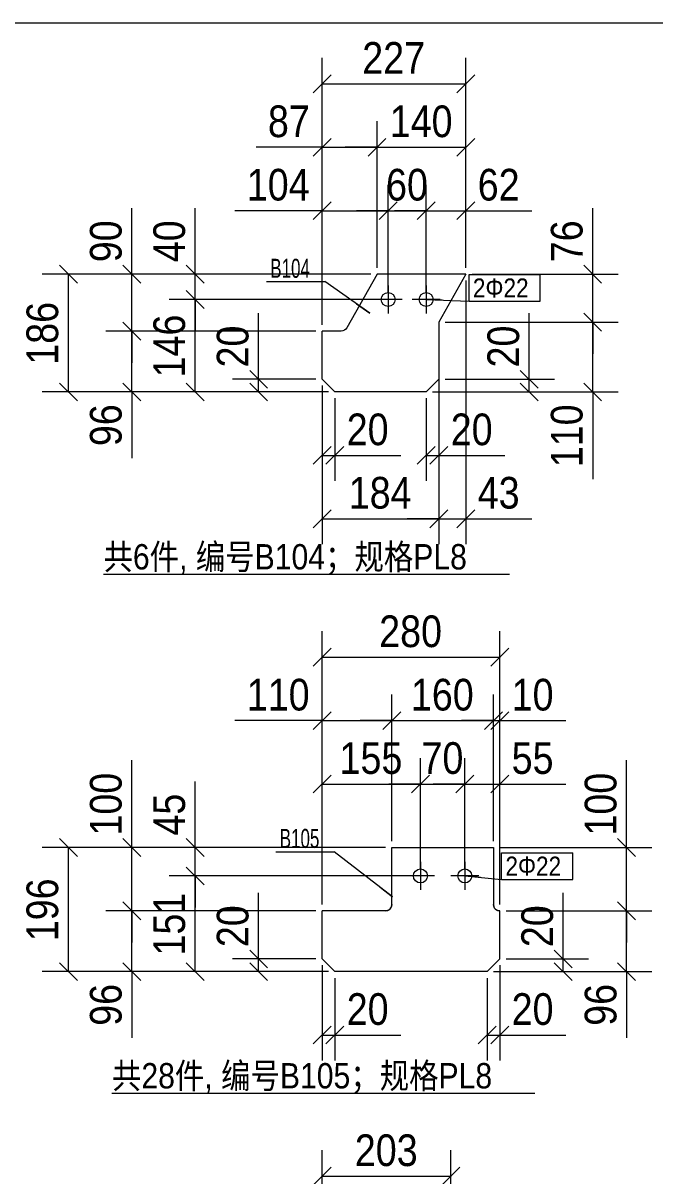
# Model space of a CAD drawing. Header units: inches. Extents: x 0 to 1938, y -2180 to 0.
# Drawn here: x 320 to 419.6, y -621.9 to -440 of the extents above; entities that cross this region are included whole.
import ezdxf

# ---------------------------------------------------------------- set-up
doc = ezdxf.new("R2010")
doc.units = ezdxf.units.IN
doc.header["$MEASUREMENT"] = 0
doc.linetypes.add('XKITLINE00', pattern=[0])
doc.linetypes.add('XKITLINE01', pattern=[4, 1, -1, 1, -1])
for name, color, linetype, lineweight in [('Bolt', 7, 'Continuous', 0), ('BoltMark', 3, 'Continuous', 0), ('DrawingSheet', 5, 'Continuous', 0), ('OtherObjectType', 1, 'Continuous', 0), ('Part', 2, 'Continuous', 0), ('PartMark', 3, 'Continuous', 0), ('Z-DIMENSIONS', 1, 'Continuous', 0)]:
    doc.layers.add(name, color=color, linetype=linetype, lineweight=lineweight)
doc.styles.add('Arial Narrow', font='ARIAL.TTF')
doc.styles.add('romsim', font='ARIAL.TTF')
doc.styles.add('宋体', font='ARIAL.TTF')

# ---------------------------------------------------------------- blocks, each defined once
blk = doc.blocks.new('*A213')
at = {"layer": 'Part', "color": 2, "linetype": 'XKITLINE00', "lineweight": 0}
for p, q in [((378.29, 385.4), (373.52, 376.91)), ((392.29, 385.4), (378.29, 385.4)), ((392.29, 385.4), (388.03, 377.83)), ((373.15, 376.54), (372.91, 376.43)), ((373.36, 376.7), (373.15, 376.54)), ((373.52, 376.91), (373.36, 376.7)), ((388.03, 377.83), (388.03, 368.8)), ((369.63, 368.8), (369.63, 376.4)), ((372.65, 376.4), (369.63, 376.4)), ((372.91, 376.43), (372.65, 376.4)), ((371.63, 366.8), (369.63, 368.8)), ((388.03, 368.8), (386.03, 366.8)), ((386.03, 366.8), (371.63, 366.8))]:
    blk.add_line(p, q, dxfattribs=at)
blk = doc.blocks.new('*A214')
at = {"layer": 'Bolt', "color": 2, "linetype": 'XKITLINE00', "lineweight": 0}
for p, q in [((380.04, 383.6), (380.04, 379.2)), ((386.04, 383.6), (386.04, 379.2)), ((382.24, 381.4), (377.84, 381.4)), ((388.24, 381.4), (383.84, 381.4))]:
    blk.add_line(p, q, dxfattribs=at)
for centre in [(380.04, 381.4), (386.04, 381.4)]:
    blk.add_circle(centre, 1.1, dxfattribs=at)
blk = doc.blocks.new('*A215')
at = {"layer": 'Part', "color": 2, "linetype": 'XKITLINE00', "lineweight": 0}
for p, q in [((380.63, 285.95), (380.63, 294.95)), ((380.63, 294.95), (396.63, 294.95)), ((396.63, 294.95), (396.63, 285.95)), ((380.63, 285.95), (380.58, 285.64)), ((396.68, 285.64), (396.63, 285.95)), ((369.63, 277.35), (369.63, 284.95)), ((379.63, 284.95), (369.63, 284.95)), ((379.94, 285), (379.63, 284.95)), ((397.63, 284.95), (397.32, 285)), ((397.63, 277.35), (397.63, 284.95)), ((371.63, 275.35), (369.63, 277.35)), ((397.63, 277.35), (395.63, 275.35)), ((395.63, 275.35), (371.63, 275.35))]:
    blk.add_line(p, q, dxfattribs=at)
at = {"layer": 'Part', "color": 6, "linetype": 'XKITLINE01', "lineweight": 0}
for p, q in [((380.58, 285.64), (380.63, 285.95)), ((396.63, 285.95), (396.68, 285.64)), ((379.63, 284.95), (379.94, 285)), ((397.32, 285), (397.63, 284.95))]:
    blk.add_line(p, q, dxfattribs=at)
at = {"layer": 'Part', "color": 2, "linetype": 'XKITLINE00', "lineweight": 0}
for centre, start, end in [((379.63, 285.95), 288, 342), ((397.63, 285.95), 198, 252)]:
    blk.add_arc(centre, 1, start, end, dxfattribs=at)
at = {"layer": 'Part', "color": 6, "linetype": 'XKITLINE01', "lineweight": 0}
for centre, start, end in [((379.63, 285.95), 288, 342), ((397.63, 285.95), 198, 252)]:
    blk.add_arc(centre, 1, start, end, dxfattribs=at)
blk = doc.blocks.new('*A216')
at = {"layer": 'Bolt', "color": 2, "linetype": 'XKITLINE00', "lineweight": 0}
for p, q in [((385.13, 292.65), (385.13, 288.25)), ((392.13, 292.65), (392.13, 288.25)), ((387.33, 290.45), (382.93, 290.45)), ((394.33, 290.45), (389.93, 290.45))]:
    blk.add_line(p, q, dxfattribs=at)
for centre in [(385.13, 290.45), (392.13, 290.45)]:
    blk.add_circle(centre, 1.1, dxfattribs=at)
blk = doc.blocks.new('*A237')
at = {"layer": 'DrawingSheet', "color": 5, "linetype": 'XKITLINE00', "lineweight": 0}
blk.add_line((635, 425), (5, 425), dxfattribs=at)
blk = doc.blocks.new('*A471')
at = {"layer": 'OtherObjectType', "color": 6, "linetype": 'XKITLINE00', "lineweight": 0}
blk.add_line((335.17, 338.05), (399.15, 338.05), dxfattribs=at)
at = {"layer": 'OtherObjectType', "color": 3, "style": '宋体', "width": 0.85}
blk.add_text('共6件, 编号B104；规格PL8', height=4, dxfattribs=at).set_placement((335.17, 338.8))
blk = doc.blocks.new('*A472')
at = {"layer": 'Z-DIMENSIONS', "color": 4, "linetype": 'XKITLINE00', "lineweight": 0}
for p, q in [((388.03, 367.8), (388.03, 352.8)), ((386.03, 365.8), (386.03, 352.8)), ((387.45, 358.21), (384.62, 355.39)), ((386.03, 356.8), (388.03, 356.8)), ((389.45, 358.21), (386.62, 355.39)), ((388.03, 356.8), (398.45, 356.8)), ((388.03, 356.8), (398.45, 356.8))]:
    blk.add_line(p, q, dxfattribs=at)
at = {"layer": 'Z-DIMENSIONS', "color": 7}
for p in [(386.03, 356.8), (388.03, 356.8)]:
    blk.add_point(p, dxfattribs=at)
at = {"layer": 'Z-DIMENSIONS', "color": 7, "style": 'Arial Narrow', "width": 0.85}
blk.add_text('20', height=5, dxfattribs=at).set_placement((389.91, 358.4))
blk = doc.blocks.new('*A473')
at = {"layer": 'Z-DIMENSIONS', "color": 4, "linetype": 'XKITLINE00', "lineweight": 0}
for p, q in [((369.63, 367.8), (369.63, 352.8)), ((371.63, 365.8), (371.63, 352.8)), ((371.05, 358.21), (368.22, 355.39)), ((369.63, 356.8), (371.63, 356.8)), ((373.05, 358.21), (370.22, 355.39)), ((371.63, 356.8), (382.05, 356.8)), ((371.63, 356.8), (382.05, 356.8))]:
    blk.add_line(p, q, dxfattribs=at)
at = {"layer": 'Z-DIMENSIONS', "color": 7}
for p in [(369.63, 356.8), (371.63, 356.8)]:
    blk.add_point(p, dxfattribs=at)
at = {"layer": 'Z-DIMENSIONS', "color": 7, "style": 'Arial Narrow', "width": 0.85}
blk.add_text('20', height=5, dxfattribs=at).set_placement((373.51, 358.4))
blk = doc.blocks.new('*A474')
at = {"layer": 'Z-DIMENSIONS', "color": 4, "linetype": 'XKITLINE00', "lineweight": 0}
for p, q in [((359.63, 368.8), (359.63, 379.22)), ((359.63, 368.8), (359.63, 379.22)), ((358.22, 370.21), (361.05, 367.39)), ((368.63, 368.8), (355.53, 368.8)), ((358.22, 368.21), (361.05, 365.39)), ((359.63, 366.8), (359.63, 368.8)), ((370.63, 366.8), (355.53, 366.8))]:
    blk.add_line(p, q, dxfattribs=at)
at = {"layer": 'Z-DIMENSIONS', "color": 7}
for p in [(359.63, 368.8), (359.63, 366.8)]:
    blk.add_point(p, dxfattribs=at)
at = {"layer": 'Z-DIMENSIONS', "color": 7, "style": 'Arial Narrow', "width": 0.85}
blk.add_text('20', height=5, rotation=90.0002, dxfattribs=at).set_placement((358.03, 370.67))
blk = doc.blocks.new('*A475')
at = {"layer": 'Z-DIMENSIONS', "color": 4, "linetype": 'XKITLINE00', "lineweight": 0}
for p, q in [((402.29, 368.8), (402.29, 379.22)), ((402.29, 368.8), (402.29, 379.22)), ((400.87, 370.21), (403.7, 367.39)), ((389.03, 368.8), (406.29, 368.8)), ((400.87, 368.21), (403.7, 365.39)), ((402.29, 366.8), (402.29, 368.8)), ((387.03, 366.8), (406.29, 366.8))]:
    blk.add_line(p, q, dxfattribs=at)
at = {"layer": 'Z-DIMENSIONS', "color": 7}
for p in [(402.29, 368.8), (402.29, 366.8)]:
    blk.add_point(p, dxfattribs=at)
at = {"layer": 'Z-DIMENSIONS', "color": 7, "style": 'Arial Narrow', "width": 0.85}
blk.add_text('20', height=5, rotation=90.0002, dxfattribs=at).set_placement((400.69, 370.67))
blk = doc.blocks.new('*A476')
at = {"layer": 'Z-DIMENSIONS', "color": 4, "linetype": 'XKITLINE00', "lineweight": 0}
for p, q in [((386.04, 382.4), (386.04, 399.5)), ((392.29, 386.4), (392.29, 399.5)), ((387.45, 396.81), (384.63, 393.99)), ((393.7, 396.81), (390.87, 393.99)), ((386.04, 395.4), (381.04, 395.4)), ((386.04, 395.4), (392.29, 395.4)), ((392.29, 395.4), (402.7, 395.4)), ((392.29, 395.4), (402.7, 395.4))]:
    blk.add_line(p, q, dxfattribs=at)
at = {"layer": 'Z-DIMENSIONS', "color": 7}
for p in [(386.04, 395.4), (392.29, 395.4)]:
    blk.add_point(p, dxfattribs=at)
at = {"layer": 'Z-DIMENSIONS', "color": 7, "style": 'Arial Narrow', "width": 0.85}
blk.add_text('62', height=5, dxfattribs=at).set_placement((394.16, 397))
blk = doc.blocks.new('*A477')
at = {"layer": 'Z-DIMENSIONS', "color": 4, "linetype": 'XKITLINE00', "lineweight": 0}
for p, q in [((380.04, 382.4), (380.04, 399.5)), ((386.04, 382.4), (386.04, 399.5)), ((381.45, 396.81), (378.63, 393.99)), ((387.45, 396.81), (384.63, 393.99)), ((380.04, 395.4), (375.04, 395.4)), ((380.04, 395.4), (386.04, 395.4)), ((386.04, 395.4), (391.04, 395.4))]:
    blk.add_line(p, q, dxfattribs=at)
at = {"layer": 'Z-DIMENSIONS', "color": 7}
for p in [(380.04, 395.4), (386.04, 395.4)]:
    blk.add_point(p, dxfattribs=at)
at = {"layer": 'Z-DIMENSIONS', "color": 7, "style": 'Arial Narrow', "width": 0.85}
blk.add_text('60', height=5, dxfattribs=at).set_placement((379.71, 397))
blk = doc.blocks.new('*A478')
at = {"layer": 'Z-DIMENSIONS', "color": 4, "linetype": 'XKITLINE00', "lineweight": 0}
for p, q in [((369.63, 377.4), (369.63, 399.5)), ((380.04, 382.4), (380.04, 399.5)), ((371.05, 396.81), (368.22, 393.99)), ((381.45, 396.81), (378.63, 393.99)), ((369.63, 395.4), (355.89, 395.4)), ((369.63, 395.4), (355.89, 395.4)), ((369.63, 395.4), (380.04, 395.4)), ((380.04, 395.4), (385.04, 395.4))]:
    blk.add_line(p, q, dxfattribs=at)
at = {"layer": 'Z-DIMENSIONS', "color": 7}
for p in [(369.63, 395.4), (380.04, 395.4)]:
    blk.add_point(p, dxfattribs=at)
at = {"layer": 'Z-DIMENSIONS', "color": 7, "style": 'Arial Narrow', "width": 0.85}
blk.add_text('104', height=5, dxfattribs=at).set_placement((357.76, 397))
blk = doc.blocks.new('*A479')
at = {"layer": 'Z-DIMENSIONS', "color": 4, "linetype": 'XKITLINE00', "lineweight": 0}
for p, q in [((349.63, 385.4), (349.63, 395.82)), ((349.63, 385.4), (349.63, 395.82)), ((348.22, 386.81), (351.05, 383.99)), ((377.29, 385.4), (345.53, 385.4)), ((349.63, 381.4), (349.63, 385.4)), ((348.22, 382.81), (351.05, 379.99)), ((379.04, 381.4), (345.53, 381.4)), ((349.63, 381.4), (349.63, 376.4))]:
    blk.add_line(p, q, dxfattribs=at)
at = {"layer": 'Z-DIMENSIONS', "color": 7}
for p in [(349.63, 385.4), (349.63, 381.4)]:
    blk.add_point(p, dxfattribs=at)
at = {"layer": 'Z-DIMENSIONS', "color": 7, "style": 'Arial Narrow', "width": 0.85}
blk.add_text('40', height=5, rotation=90.0002, dxfattribs=at).set_placement((348.03, 387.27))
blk = doc.blocks.new('*A480')
at = {"layer": 'Z-DIMENSIONS', "color": 4, "linetype": 'XKITLINE00', "lineweight": 0}
for p, q in [((349.63, 381.4), (349.63, 386.4)), ((348.22, 382.81), (351.05, 379.99)), ((379.04, 381.4), (345.53, 381.4)), ((349.63, 366.8), (349.63, 381.4)), ((348.22, 368.21), (351.05, 365.39)), ((370.63, 366.8), (345.53, 366.8))]:
    blk.add_line(p, q, dxfattribs=at)
at = {"layer": 'Z-DIMENSIONS', "color": 7}
for p in [(349.63, 381.4), (349.63, 366.8)]:
    blk.add_point(p, dxfattribs=at)
at = {"layer": 'Z-DIMENSIONS', "color": 7, "style": 'Arial Narrow', "width": 0.85}
blk.add_text('146', height=5, rotation=90.0002, dxfattribs=at).set_placement((348.03, 369.1))
blk = doc.blocks.new('*A481')
at = {"layer": 'Z-DIMENSIONS', "color": 4, "linetype": 'XKITLINE00', "lineweight": 0}
for p, q in [((378.29, 386.4), (378.29, 409.5)), ((392.29, 386.4), (392.29, 409.5)), ((379.7, 406.81), (376.87, 403.99)), ((393.7, 406.81), (390.87, 403.99)), ((378.29, 405.4), (373.29, 405.4)), ((378.29, 405.4), (392.29, 405.4))]:
    blk.add_line(p, q, dxfattribs=at)
at = {"layer": 'Z-DIMENSIONS', "color": 7}
for p in [(378.29, 405.4), (392.29, 405.4)]:
    blk.add_point(p, dxfattribs=at)
at = {"layer": 'Z-DIMENSIONS', "color": 7, "style": 'Arial Narrow', "width": 0.85}
blk.add_text('140', height=5, dxfattribs=at).set_placement((380.29, 407))
blk = doc.blocks.new('*A482')
at = {"layer": 'Z-DIMENSIONS', "color": 4, "linetype": 'XKITLINE00', "lineweight": 0}
for p, q in [((369.63, 377.4), (369.63, 409.5)), ((378.29, 386.4), (378.29, 409.5)), ((371.05, 406.81), (368.22, 403.99)), ((379.7, 406.81), (376.87, 403.99)), ((369.63, 405.4), (359.22, 405.4)), ((369.63, 405.4), (359.22, 405.4)), ((369.63, 405.4), (378.29, 405.4)), ((378.29, 405.4), (383.29, 405.4))]:
    blk.add_line(p, q, dxfattribs=at)
at = {"layer": 'Z-DIMENSIONS', "color": 7}
for p in [(369.63, 405.4), (378.29, 405.4)]:
    blk.add_point(p, dxfattribs=at)
at = {"layer": 'Z-DIMENSIONS', "color": 7, "style": 'Arial Narrow', "width": 0.85}
blk.add_text('87', height=5, dxfattribs=at).set_placement((361.09, 407))
blk = doc.blocks.new('*A483')
at = {"layer": 'Z-DIMENSIONS', "color": 4, "linetype": 'XKITLINE00', "lineweight": 0}
for p, q in [((392.29, 384.4), (392.29, 342.8)), ((388.03, 376.83), (388.03, 342.8)), ((389.45, 348.21), (386.62, 345.39)), ((393.7, 348.21), (390.87, 345.39)), ((388.03, 346.8), (383.03, 346.8)), ((388.03, 346.8), (392.29, 346.8)), ((392.29, 346.8), (402.7, 346.8)), ((392.29, 346.8), (402.7, 346.8))]:
    blk.add_line(p, q, dxfattribs=at)
at = {"layer": 'Z-DIMENSIONS', "color": 7}
for p in [(388.03, 346.8), (392.29, 346.8)]:
    blk.add_point(p, dxfattribs=at)
at = {"layer": 'Z-DIMENSIONS', "color": 7, "style": 'Arial Narrow', "width": 0.85}
blk.add_text('43', height=5, dxfattribs=at).set_placement((394.16, 348.4))
blk = doc.blocks.new('*A484')
at = {"layer": 'Z-DIMENSIONS', "color": 4, "linetype": 'XKITLINE00', "lineweight": 0}
for p, q in [((388.03, 376.83), (388.03, 342.8)), ((369.63, 367.8), (369.63, 342.8)), ((371.05, 348.21), (368.22, 345.39)), ((389.45, 348.21), (386.62, 345.39)), ((369.63, 346.8), (388.03, 346.8)), ((388.03, 346.8), (393.03, 346.8))]:
    blk.add_line(p, q, dxfattribs=at)
at = {"layer": 'Z-DIMENSIONS', "color": 7}
for p in [(369.63, 346.8), (388.03, 346.8)]:
    blk.add_point(p, dxfattribs=at)
at = {"layer": 'Z-DIMENSIONS', "color": 7, "style": 'Arial Narrow', "width": 0.85}
blk.add_text('184', height=5, dxfattribs=at).set_placement((373.83, 348.4))
blk = doc.blocks.new('*A485')
at = {"layer": 'Z-DIMENSIONS', "color": 4, "linetype": 'XKITLINE00', "lineweight": 0}
for p, q in [((339.63, 385.4), (339.63, 395.82)), ((339.63, 385.4), (339.63, 395.82)), ((338.22, 386.81), (341.05, 383.99)), ((377.29, 385.4), (335.53, 385.4)), ((339.63, 376.4), (339.63, 385.4)), ((338.22, 377.81), (341.05, 374.99)), ((368.63, 376.4), (335.53, 376.4)), ((339.63, 376.4), (339.63, 371.4))]:
    blk.add_line(p, q, dxfattribs=at)
at = {"layer": 'Z-DIMENSIONS', "color": 7}
for p in [(339.63, 385.4), (339.63, 376.4)]:
    blk.add_point(p, dxfattribs=at)
at = {"layer": 'Z-DIMENSIONS', "color": 7, "style": 'Arial Narrow', "width": 0.85}
blk.add_text('90', height=5, rotation=90.0002, dxfattribs=at).set_placement((338.03, 387.27))
blk = doc.blocks.new('*A486')
at = {"layer": 'Z-DIMENSIONS', "color": 4, "linetype": 'XKITLINE00', "lineweight": 0}
for p, q in [((339.63, 376.4), (339.63, 381.4)), ((338.22, 377.81), (341.05, 374.99)), ((368.63, 376.4), (335.53, 376.4)), ((339.63, 366.8), (339.63, 376.4)), ((338.22, 368.21), (341.05, 365.39)), ((370.63, 366.8), (335.53, 366.8)), ((339.63, 366.8), (339.63, 356.38)), ((339.63, 366.8), (339.63, 356.38))]:
    blk.add_line(p, q, dxfattribs=at)
at = {"layer": 'Z-DIMENSIONS', "color": 7}
for p in [(339.63, 376.4), (339.63, 366.8)]:
    blk.add_point(p, dxfattribs=at)
at = {"layer": 'Z-DIMENSIONS', "color": 7, "style": 'Arial Narrow', "width": 0.85}
blk.add_text('96', height=5, rotation=90.0002, dxfattribs=at).set_placement((338.03, 358.26))
blk = doc.blocks.new('*A487')
at = {"layer": 'Z-DIMENSIONS', "color": 4, "linetype": 'XKITLINE00', "lineweight": 0}
for p, q in [((412.29, 385.4), (412.29, 395.82)), ((412.29, 385.4), (412.29, 395.82)), ((410.87, 386.81), (413.7, 383.99)), ((393.29, 385.4), (416.29, 385.4)), ((412.29, 377.83), (412.29, 385.4)), ((410.87, 379.24), (413.7, 376.41)), ((389.03, 377.83), (416.29, 377.83)), ((412.29, 377.83), (412.29, 372.83))]:
    blk.add_line(p, q, dxfattribs=at)
at = {"layer": 'Z-DIMENSIONS', "color": 7}
for p in [(412.29, 385.4), (412.29, 377.83)]:
    blk.add_point(p, dxfattribs=at)
at = {"layer": 'Z-DIMENSIONS', "color": 7, "style": 'Arial Narrow', "width": 0.85}
blk.add_text('76', height=5, rotation=90.0002, dxfattribs=at).set_placement((410.69, 387.27))
blk = doc.blocks.new('*A488')
at = {"layer": 'Z-DIMENSIONS', "color": 4, "linetype": 'XKITLINE00', "lineweight": 0}
for p, q in [((412.29, 377.83), (412.29, 382.83)), ((410.87, 379.24), (413.7, 376.41)), ((389.03, 377.83), (416.29, 377.83)), ((412.29, 366.8), (412.29, 377.83)), ((410.87, 368.21), (413.7, 365.39)), ((387.03, 366.8), (416.29, 366.8)), ((412.29, 366.8), (412.29, 353.05)), ((412.29, 366.8), (412.29, 353.05))]:
    blk.add_line(p, q, dxfattribs=at)
at = {"layer": 'Z-DIMENSIONS', "color": 7}
for p in [(412.29, 377.83), (412.29, 366.8)]:
    blk.add_point(p, dxfattribs=at)
at = {"layer": 'Z-DIMENSIONS', "color": 7, "style": 'Arial Narrow', "width": 0.85}
blk.add_text('110', height=5, rotation=90.0002, dxfattribs=at).set_placement((410.69, 354.93))
blk = doc.blocks.new('*A489')
at = {"layer": 'Z-DIMENSIONS', "color": 4, "linetype": 'XKITLINE00', "lineweight": 0}
for p, q in [((369.63, 377.4), (369.63, 419.5)), ((392.29, 386.4), (392.29, 419.5)), ((371.05, 416.81), (368.22, 413.99)), ((393.7, 416.81), (390.87, 413.99)), ((369.63, 415.4), (392.29, 415.4))]:
    blk.add_line(p, q, dxfattribs=at)
at = {"layer": 'Z-DIMENSIONS', "color": 7}
for p in [(369.63, 415.4), (392.29, 415.4)]:
    blk.add_point(p, dxfattribs=at)
at = {"layer": 'Z-DIMENSIONS', "color": 7, "style": 'Arial Narrow', "width": 0.85}
blk.add_text('227', height=5, dxfattribs=at).set_placement((375.96, 417))
blk = doc.blocks.new('*A490')
at = {"layer": 'Z-DIMENSIONS', "color": 4, "linetype": 'XKITLINE00', "lineweight": 0}
for p, q in [((328.22, 386.81), (331.05, 383.99)), ((377.29, 385.4), (325.53, 385.4)), ((329.63, 366.8), (329.63, 385.4)), ((328.22, 368.21), (331.05, 365.39)), ((370.63, 366.8), (325.53, 366.8))]:
    blk.add_line(p, q, dxfattribs=at)
at = {"layer": 'Z-DIMENSIONS', "color": 7}
for p in [(329.63, 385.4), (329.63, 366.8)]:
    blk.add_point(p, dxfattribs=at)
at = {"layer": 'Z-DIMENSIONS', "color": 7, "style": 'Arial Narrow', "width": 0.85}
blk.add_text('186', height=5, rotation=90.0002, dxfattribs=at).set_placement((328.03, 371.1))
blk = doc.blocks.new('*A491')
at = {"layer": 'PartMark', "color": 4, "linetype": 'XKITLINE00', "lineweight": 0}
for p, q in [((360.87, 384.21), (370.06, 384.21)), ((377.13, 379.24), (370.06, 384.21)), ((375.08, 380.68), (377.13, 379.24))]:
    blk.add_line(p, q, dxfattribs=at)
at = {"layer": 'PartMark', "color": 1, "style": 'romsim', "width": 0.6375}
blk.add_text('B104', height=3, dxfattribs=at).set_placement((361.47, 384.81))
blk = doc.blocks.new('*A492')
at = {"layer": 'BoltMark', "color": 1, "linetype": 'XKITLINE00', "lineweight": 0}
for p, q in [((392.8, 385.31), (404, 385.31)), ((392.8, 381.11), (392.8, 385.31)), ((404, 381.11), (404, 385.31)), ((386.04, 381.4), (392.8, 381.11)), ((388.54, 381.29), (386.04, 381.4)), ((392.8, 381.11), (404, 381.11))]:
    blk.add_line(p, q, dxfattribs=at)
at = {"layer": 'BoltMark', "color": 4, "style": '宋体', "width": 0.85}
blk.add_text('2Φ22', height=3, dxfattribs=at).set_placement((393.4, 381.71))
blk = doc.blocks.new('*A493')
at = {"layer": 'OtherObjectType', "color": 6, "linetype": 'XKITLINE00', "lineweight": 0}
blk.add_line((336.51, 256.18), (403.16, 256.18), dxfattribs=at)
at = {"layer": 'OtherObjectType', "color": 3, "style": '宋体', "width": 0.85}
blk.add_text('共28件, 编号B105；规格PL8', height=4, dxfattribs=at).set_placement((336.51, 256.93))
blk = doc.blocks.new('*A494')
at = {"layer": 'Z-DIMENSIONS', "color": 4, "linetype": 'XKITLINE00', "lineweight": 0}
for p, q in [((397.63, 276.35), (397.63, 261.35)), ((395.63, 274.35), (395.63, 261.35)), ((397.05, 266.76), (394.22, 263.94)), ((399.05, 266.76), (396.22, 263.94)), ((395.63, 265.35), (397.63, 265.35)), ((397.63, 265.35), (408.05, 265.35)), ((397.63, 265.35), (408.05, 265.35))]:
    blk.add_line(p, q, dxfattribs=at)
at = {"layer": 'Z-DIMENSIONS', "color": 7}
for p in [(395.63, 265.35), (397.63, 265.35)]:
    blk.add_point(p, dxfattribs=at)
at = {"layer": 'Z-DIMENSIONS', "color": 7, "style": 'Arial Narrow', "width": 0.85}
blk.add_text('20', height=5, dxfattribs=at).set_placement((399.51, 266.95))
blk = doc.blocks.new('*A495')
at = {"layer": 'Z-DIMENSIONS', "color": 4, "linetype": 'XKITLINE00', "lineweight": 0}
for p, q in [((369.63, 276.35), (369.63, 261.35)), ((371.63, 274.35), (371.63, 261.35)), ((371.05, 266.76), (368.22, 263.94)), ((373.05, 266.76), (370.22, 263.94)), ((369.63, 265.35), (371.63, 265.35)), ((371.63, 265.35), (382.05, 265.35)), ((371.63, 265.35), (382.05, 265.35))]:
    blk.add_line(p, q, dxfattribs=at)
at = {"layer": 'Z-DIMENSIONS', "color": 7}
for p in [(369.63, 265.35), (371.63, 265.35)]:
    blk.add_point(p, dxfattribs=at)
at = {"layer": 'Z-DIMENSIONS', "color": 7, "style": 'Arial Narrow', "width": 0.85}
blk.add_text('20', height=5, dxfattribs=at).set_placement((373.51, 266.95))
blk = doc.blocks.new('*A496')
at = {"layer": 'Z-DIMENSIONS', "color": 4, "linetype": 'XKITLINE00', "lineweight": 0}
for p, q in [((359.63, 277.35), (359.63, 287.77)), ((359.63, 277.35), (359.63, 287.77)), ((358.22, 278.76), (361.05, 275.94)), ((368.63, 277.35), (355.53, 277.35)), ((358.22, 276.76), (361.05, 273.94)), ((359.63, 275.35), (359.63, 277.35)), ((370.63, 275.35), (355.53, 275.35))]:
    blk.add_line(p, q, dxfattribs=at)
at = {"layer": 'Z-DIMENSIONS', "color": 7}
for p in [(359.63, 277.35), (359.63, 275.35)]:
    blk.add_point(p, dxfattribs=at)
at = {"layer": 'Z-DIMENSIONS', "color": 7, "style": 'Arial Narrow', "width": 0.85}
blk.add_text('20', height=5, rotation=90.0002, dxfattribs=at).set_placement((358.03, 279.22))
blk = doc.blocks.new('*A497')
at = {"layer": 'Z-DIMENSIONS', "color": 4, "linetype": 'XKITLINE00', "lineweight": 0}
for p, q in [((407.63, 277.35), (407.63, 287.77)), ((407.63, 277.35), (407.63, 287.77)), ((406.22, 278.76), (409.05, 275.94)), ((398.63, 277.35), (411.63, 277.35)), ((406.22, 276.76), (409.05, 273.94)), ((407.63, 275.35), (407.63, 277.35)), ((396.63, 275.35), (411.63, 275.35))]:
    blk.add_line(p, q, dxfattribs=at)
at = {"layer": 'Z-DIMENSIONS', "color": 7}
for p in [(407.63, 277.35), (407.63, 275.35)]:
    blk.add_point(p, dxfattribs=at)
at = {"layer": 'Z-DIMENSIONS', "color": 7, "style": 'Arial Narrow', "width": 0.85}
blk.add_text('20', height=5, rotation=90.0002, dxfattribs=at).set_placement((406.03, 279.22))
blk = doc.blocks.new('*A498')
at = {"layer": 'Z-DIMENSIONS', "color": 4, "linetype": 'XKITLINE00', "lineweight": 0}
for p, q in [((392.13, 291.45), (392.13, 309.05)), ((397.63, 285.95), (397.63, 309.05)), ((393.55, 306.36), (390.72, 303.54)), ((399.05, 306.36), (396.22, 303.54)), ((392.13, 304.95), (387.13, 304.95)), ((392.13, 304.95), (397.63, 304.95)), ((397.63, 304.95), (408.05, 304.95)), ((397.63, 304.95), (408.05, 304.95))]:
    blk.add_line(p, q, dxfattribs=at)
at = {"layer": 'Z-DIMENSIONS', "color": 7}
for p in [(392.13, 304.95), (397.63, 304.95)]:
    blk.add_point(p, dxfattribs=at)
at = {"layer": 'Z-DIMENSIONS', "color": 7, "style": 'Arial Narrow', "width": 0.85}
blk.add_text('55', height=5, dxfattribs=at).set_placement((399.51, 306.55))
blk = doc.blocks.new('*A499')
at = {"layer": 'Z-DIMENSIONS', "color": 4, "linetype": 'XKITLINE00', "lineweight": 0}
for p, q in [((385.13, 291.45), (385.13, 309.05)), ((392.13, 291.45), (392.13, 309.05)), ((386.55, 306.36), (383.72, 303.54)), ((393.55, 306.36), (390.72, 303.54)), ((385.13, 304.95), (380.13, 304.95)), ((385.13, 304.95), (392.13, 304.95)), ((392.13, 304.95), (397.13, 304.95))]:
    blk.add_line(p, q, dxfattribs=at)
at = {"layer": 'Z-DIMENSIONS', "color": 7}
for p in [(385.13, 304.95), (392.13, 304.95)]:
    blk.add_point(p, dxfattribs=at)
at = {"layer": 'Z-DIMENSIONS', "color": 7, "style": 'Arial Narrow', "width": 0.85}
blk.add_text('70', height=5, dxfattribs=at).set_placement((385.3, 306.55))
blk = doc.blocks.new('*A500')
at = {"layer": 'Z-DIMENSIONS', "color": 4, "linetype": 'XKITLINE00', "lineweight": 0}
for p, q in [((369.63, 285.95), (369.63, 309.05)), ((385.13, 291.45), (385.13, 309.05)), ((371.05, 306.36), (368.22, 303.54)), ((386.55, 306.36), (383.72, 303.54)), ((369.63, 304.95), (385.13, 304.95)), ((385.13, 304.95), (390.13, 304.95))]:
    blk.add_line(p, q, dxfattribs=at)
at = {"layer": 'Z-DIMENSIONS', "color": 7}
for p in [(369.63, 304.95), (385.13, 304.95)]:
    blk.add_point(p, dxfattribs=at)
at = {"layer": 'Z-DIMENSIONS', "color": 7, "style": 'Arial Narrow', "width": 0.85}
blk.add_text('155', height=5, dxfattribs=at).set_placement((372.38, 306.55))
blk = doc.blocks.new('*A501')
at = {"layer": 'Z-DIMENSIONS', "color": 4, "linetype": 'XKITLINE00', "lineweight": 0}
for p, q in [((349.63, 294.95), (349.63, 305.37)), ((349.63, 294.95), (349.63, 305.37)), ((379.63, 294.95), (345.53, 294.95)), ((348.22, 296.36), (351.05, 293.54)), ((349.63, 290.45), (349.63, 294.95)), ((348.22, 291.86), (351.05, 289.04)), ((384.13, 290.45), (345.53, 290.45)), ((349.63, 290.45), (349.63, 285.45))]:
    blk.add_line(p, q, dxfattribs=at)
at = {"layer": 'Z-DIMENSIONS', "color": 7}
for p in [(349.63, 294.95), (349.63, 290.45)]:
    blk.add_point(p, dxfattribs=at)
at = {"layer": 'Z-DIMENSIONS', "color": 7, "style": 'Arial Narrow', "width": 0.85}
blk.add_text('45', height=5, rotation=90.0002, dxfattribs=at).set_placement((348.03, 296.82))
blk = doc.blocks.new('*A502')
at = {"layer": 'Z-DIMENSIONS', "color": 4, "linetype": 'XKITLINE00', "lineweight": 0}
for p, q in [((349.63, 290.45), (349.63, 295.45)), ((348.22, 291.86), (351.05, 289.04)), ((384.13, 290.45), (345.53, 290.45)), ((349.63, 275.35), (349.63, 290.45)), ((348.22, 276.76), (351.05, 273.94)), ((370.63, 275.35), (345.53, 275.35))]:
    blk.add_line(p, q, dxfattribs=at)
at = {"layer": 'Z-DIMENSIONS', "color": 7}
for p in [(349.63, 290.45), (349.63, 275.35)]:
    blk.add_point(p, dxfattribs=at)
at = {"layer": 'Z-DIMENSIONS', "color": 7, "style": 'Arial Narrow', "width": 0.85}
blk.add_text('151', height=5, rotation=90.0002, dxfattribs=at).set_placement((348.03, 277.9))
blk = doc.blocks.new('*A503')
at = {"layer": 'Z-DIMENSIONS', "color": 4, "linetype": 'XKITLINE00', "lineweight": 0}
for p, q in [((396.63, 295.95), (396.63, 319.05)), ((397.63, 285.95), (397.63, 319.05)), ((396.63, 314.95), (391.63, 314.95)), ((398.05, 316.36), (395.22, 313.54)), ((399.05, 316.36), (396.22, 313.54)), ((396.63, 314.95), (397.63, 314.95)), ((397.63, 314.95), (408.05, 314.95)), ((397.63, 314.95), (408.05, 314.95))]:
    blk.add_line(p, q, dxfattribs=at)
at = {"layer": 'Z-DIMENSIONS', "color": 7}
for p in [(396.63, 314.95), (397.63, 314.95)]:
    blk.add_point(p, dxfattribs=at)
at = {"layer": 'Z-DIMENSIONS', "color": 7, "style": 'Arial Narrow', "width": 0.85}
blk.add_text('10', height=5, dxfattribs=at).set_placement((399.51, 316.55))
blk = doc.blocks.new('*A504')
at = {"layer": 'Z-DIMENSIONS', "color": 4, "linetype": 'XKITLINE00', "lineweight": 0}
for p, q in [((380.63, 295.95), (380.63, 319.05)), ((396.63, 295.95), (396.63, 319.05)), ((380.63, 314.95), (375.63, 314.95)), ((382.05, 316.36), (379.22, 313.54)), ((380.63, 314.95), (396.63, 314.95)), ((398.05, 316.36), (395.22, 313.54)), ((396.63, 314.95), (401.63, 314.95))]:
    blk.add_line(p, q, dxfattribs=at)
at = {"layer": 'Z-DIMENSIONS', "color": 7}
for p in [(380.63, 314.95), (396.63, 314.95)]:
    blk.add_point(p, dxfattribs=at)
at = {"layer": 'Z-DIMENSIONS', "color": 7, "style": 'Arial Narrow', "width": 0.85}
blk.add_text('160', height=5, dxfattribs=at).set_placement((383.63, 316.55))
blk = doc.blocks.new('*A505')
at = {"layer": 'Z-DIMENSIONS', "color": 4, "linetype": 'XKITLINE00', "lineweight": 0}
for p, q in [((369.63, 285.95), (369.63, 319.05)), ((380.63, 295.95), (380.63, 319.05)), ((369.63, 314.95), (355.89, 314.95)), ((369.63, 314.95), (355.89, 314.95)), ((371.05, 316.36), (368.22, 313.54)), ((369.63, 314.95), (380.63, 314.95)), ((382.05, 316.36), (379.22, 313.54)), ((380.63, 314.95), (385.63, 314.95))]:
    blk.add_line(p, q, dxfattribs=at)
at = {"layer": 'Z-DIMENSIONS', "color": 7}
for p in [(369.63, 314.95), (380.63, 314.95)]:
    blk.add_point(p, dxfattribs=at)
at = {"layer": 'Z-DIMENSIONS', "color": 7, "style": 'Arial Narrow', "width": 0.85}
blk.add_text('110', height=5, dxfattribs=at).set_placement((357.76, 316.55))
blk = doc.blocks.new('*A506')
at = {"layer": 'Z-DIMENSIONS', "color": 4, "linetype": 'XKITLINE00', "lineweight": 0}
for p, q in [((339.63, 294.95), (339.63, 308.7)), ((339.63, 294.95), (339.63, 308.7)), ((379.63, 294.95), (335.53, 294.95)), ((338.22, 296.36), (341.05, 293.54)), ((339.63, 284.95), (339.63, 294.95)), ((338.22, 286.36), (341.05, 283.54)), ((368.63, 284.95), (335.53, 284.95)), ((339.63, 284.95), (339.63, 279.95))]:
    blk.add_line(p, q, dxfattribs=at)
at = {"layer": 'Z-DIMENSIONS', "color": 7}
for p in [(339.63, 294.95), (339.63, 284.95)]:
    blk.add_point(p, dxfattribs=at)
at = {"layer": 'Z-DIMENSIONS', "color": 7, "style": 'Arial Narrow', "width": 0.85}
blk.add_text('100', height=5, rotation=90.0002, dxfattribs=at).set_placement((338.03, 296.82))
blk = doc.blocks.new('*A507')
at = {"layer": 'Z-DIMENSIONS', "color": 4, "linetype": 'XKITLINE00', "lineweight": 0}
for p, q in [((339.63, 284.95), (339.63, 289.95)), ((338.22, 286.36), (341.05, 283.54)), ((368.63, 284.95), (335.53, 284.95)), ((339.63, 275.35), (339.63, 284.95)), ((338.22, 276.76), (341.05, 273.94)), ((370.63, 275.35), (335.53, 275.35)), ((339.63, 275.35), (339.63, 264.93)), ((339.63, 275.35), (339.63, 264.93))]:
    blk.add_line(p, q, dxfattribs=at)
at = {"layer": 'Z-DIMENSIONS', "color": 7}
for p in [(339.63, 284.95), (339.63, 275.35)]:
    blk.add_point(p, dxfattribs=at)
at = {"layer": 'Z-DIMENSIONS', "color": 7, "style": 'Arial Narrow', "width": 0.85}
blk.add_text('96', height=5, rotation=90.0002, dxfattribs=at).set_placement((338.03, 266.81))
blk = doc.blocks.new('*A508')
at = {"layer": 'Z-DIMENSIONS', "color": 4, "linetype": 'XKITLINE00', "lineweight": 0}
for p, q in [((417.63, 294.95), (417.63, 308.7)), ((417.63, 294.95), (417.63, 308.7)), ((397.63, 294.95), (421.63, 294.95)), ((416.22, 296.36), (419.05, 293.54)), ((417.63, 284.95), (417.63, 294.95)), ((416.22, 286.36), (419.05, 283.54)), ((398.63, 284.95), (421.63, 284.95)), ((417.63, 284.95), (417.63, 279.95))]:
    blk.add_line(p, q, dxfattribs=at)
at = {"layer": 'Z-DIMENSIONS', "color": 7}
for p in [(417.63, 294.95), (417.63, 284.95)]:
    blk.add_point(p, dxfattribs=at)
at = {"layer": 'Z-DIMENSIONS', "color": 7, "style": 'Arial Narrow', "width": 0.85}
blk.add_text('100', height=5, rotation=90.0002, dxfattribs=at).set_placement((416.03, 296.82))
blk = doc.blocks.new('*A509')
at = {"layer": 'Z-DIMENSIONS', "color": 4, "linetype": 'XKITLINE00', "lineweight": 0}
for p, q in [((417.63, 284.95), (417.63, 289.95)), ((416.22, 286.36), (419.05, 283.54)), ((398.63, 284.95), (421.63, 284.95)), ((417.63, 275.35), (417.63, 284.95)), ((416.22, 276.76), (419.05, 273.94)), ((396.63, 275.35), (421.63, 275.35)), ((417.63, 275.35), (417.63, 264.93)), ((417.63, 275.35), (417.63, 264.93))]:
    blk.add_line(p, q, dxfattribs=at)
at = {"layer": 'Z-DIMENSIONS', "color": 7}
for p in [(417.63, 284.95), (417.63, 275.35)]:
    blk.add_point(p, dxfattribs=at)
at = {"layer": 'Z-DIMENSIONS', "color": 7, "style": 'Arial Narrow', "width": 0.85}
blk.add_text('96', height=5, rotation=90.0002, dxfattribs=at).set_placement((416.03, 266.81))
blk = doc.blocks.new('*A510')
at = {"layer": 'Z-DIMENSIONS', "color": 4, "linetype": 'XKITLINE00', "lineweight": 0}
for p, q in [((369.63, 285.95), (369.63, 329.05)), ((397.63, 285.95), (397.63, 329.05)), ((371.05, 326.36), (368.22, 323.54)), ((399.05, 326.36), (396.22, 323.54)), ((369.63, 324.95), (397.63, 324.95))]:
    blk.add_line(p, q, dxfattribs=at)
at = {"layer": 'Z-DIMENSIONS', "color": 7}
for p in [(369.63, 324.95), (397.63, 324.95)]:
    blk.add_point(p, dxfattribs=at)
at = {"layer": 'Z-DIMENSIONS', "color": 7, "style": 'Arial Narrow', "width": 0.85}
blk.add_text('280', height=5, dxfattribs=at).set_placement((378.63, 326.55))
blk = doc.blocks.new('*A511')
at = {"layer": 'Z-DIMENSIONS', "color": 4, "linetype": 'XKITLINE00', "lineweight": 0}
for p, q in [((379.63, 294.95), (325.53, 294.95)), ((328.22, 296.36), (331.05, 293.54)), ((329.63, 275.35), (329.63, 294.95)), ((328.22, 276.76), (331.05, 273.94)), ((370.63, 275.35), (325.53, 275.35))]:
    blk.add_line(p, q, dxfattribs=at)
at = {"layer": 'Z-DIMENSIONS', "color": 7}
for p in [(329.63, 294.95), (329.63, 275.35)]:
    blk.add_point(p, dxfattribs=at)
at = {"layer": 'Z-DIMENSIONS', "color": 7, "style": 'Arial Narrow', "width": 0.85}
blk.add_text('196', height=5, rotation=90.0002, dxfattribs=at).set_placement((328.03, 280.15))
blk = doc.blocks.new('*A512')
at = {"layer": 'PartMark', "color": 4, "linetype": 'XKITLINE00', "lineweight": 0}
for p, q in [((362.36, 294.27), (371.55, 294.27)), ((380.74, 287.17), (371.55, 294.27)), ((378.76, 288.7), (380.74, 287.17))]:
    blk.add_line(p, q, dxfattribs=at)
at = {"layer": 'PartMark', "color": 1, "style": 'romsim', "width": 0.6375}
blk.add_text('B105', height=3, dxfattribs=at).set_placement((362.96, 294.87))
blk = doc.blocks.new('*A513')
at = {"layer": 'BoltMark', "color": 1, "linetype": 'XKITLINE00', "lineweight": 0}
for p, q in [((397.93, 294.1), (409.13, 294.1)), ((397.93, 289.9), (397.93, 294.1)), ((409.13, 289.9), (409.13, 294.1)), ((392.13, 290.45), (397.93, 289.9)), ((394.62, 290.22), (392.13, 290.45)), ((397.93, 289.9), (409.13, 289.9))]:
    blk.add_line(p, q, dxfattribs=at)
at = {"layer": 'BoltMark', "color": 4, "style": '宋体', "width": 0.85}
blk.add_text('2Φ22', height=3, dxfattribs=at).set_placement((398.53, 290.5))
blk = doc.blocks.new('*A532')
at = {"layer": 'Z-DIMENSIONS', "color": 4, "linetype": 'XKITLINE00', "lineweight": 0}
for p, q in [((369.63, 214.08), (369.63, 247.18)), ((389.94, 205.08), (389.94, 247.18)), ((371.05, 244.5), (368.22, 241.67)), ((391.36, 244.5), (388.53, 241.67)), ((369.63, 243.08), (389.94, 243.08))]:
    blk.add_line(p, q, dxfattribs=at)
at = {"layer": 'Z-DIMENSIONS', "color": 7}
for p in [(369.63, 243.08), (389.94, 243.08)]:
    blk.add_point(p, dxfattribs=at)
at = {"layer": 'Z-DIMENSIONS', "color": 7, "style": 'Arial Narrow', "width": 0.85}
blk.add_text('203', height=5, dxfattribs=at).set_placement((374.79, 244.68))
blk = doc.blocks.new('P详图~002 (PLPL8mm零件图)')
at = {"lineweight": 0}
for name in ['*A237', '*A489', '*A482', '*A481', '*A478', '*A477', '*A476', '*A485', '*A479', '*A487', '*A490', '*A480', '*A213', '*A483', '*A214', '*A488', '*A486', '*A474', '*A475', '*A484', '*A473', '*A472', '*A471', '*A510', '*A505', '*A504', '*A503', '*A500', '*A499', '*A498', '*A506', '*A508', '*A501', '*A511', '*A502', '*A215', '*A216', '*A507', '*A509', '*A496', '*A497', '*A495', '*A494', '*A493', '*A532']:
    blk.add_blockref(name, (0, 0), dxfattribs=at)
at = {"layer": 'BoltMark', "lineweight": 0}
for name in ['*A492', '*A513']:
    blk.add_blockref(name, (0, 0), dxfattribs=at)
at = {"layer": 'PartMark', "lineweight": 0}
for name in ['*A491', '*A512']:
    blk.add_blockref(name, (0, 0), dxfattribs=at)

msp = doc.modelspace()

# ---------------------------------------------------------------- block references
msp.add_blockref('P详图~002 (PLPL8mm零件图)', (-2.5, -865))

doc.saveas('drawing.dxf')
